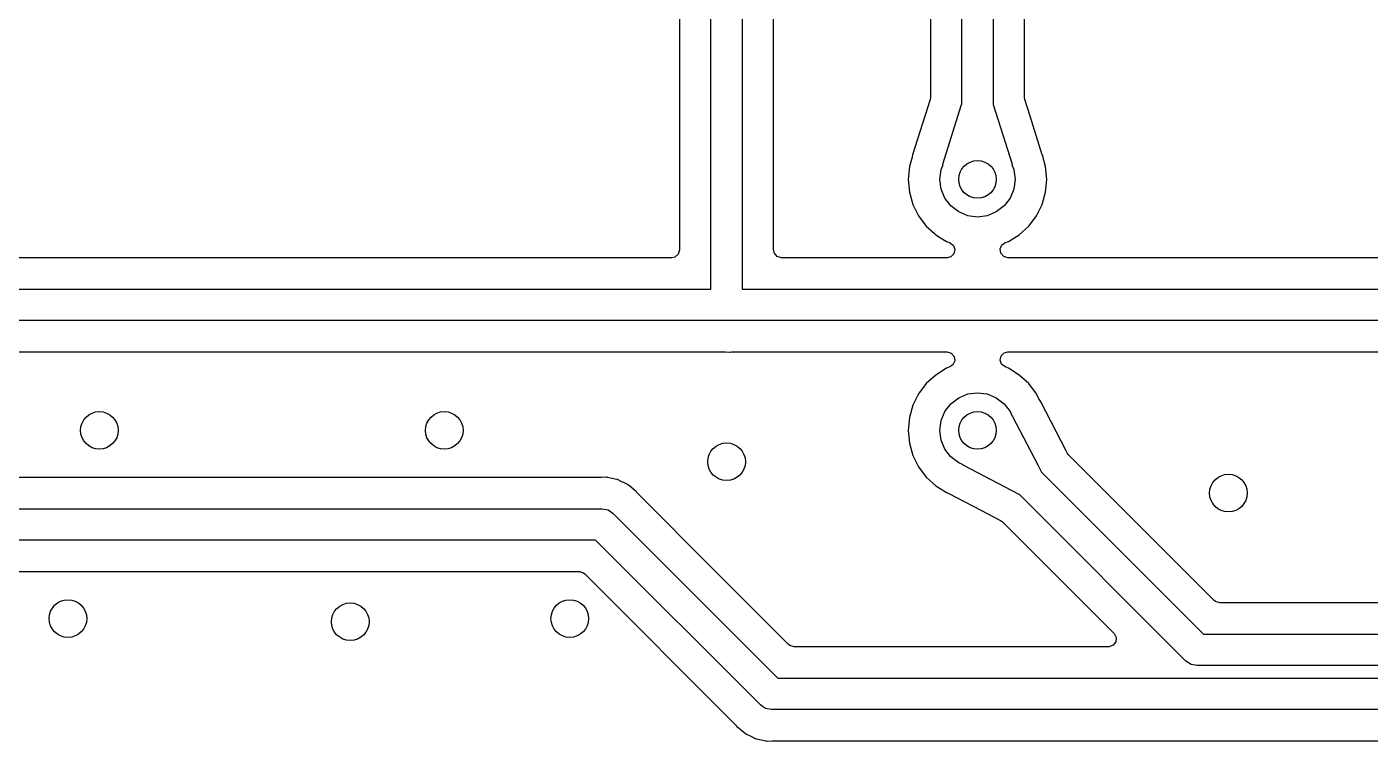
# Model space of a CAD drawing. Extents: x 1.18 to 9.06, y -3.74 to -1.97.
# Drawn here: x 3.143 to 3.987, y -3.03 to -2.581 of the extents above; entities that cross this region are included whole.
import ezdxf

# ---------------------------------------------------------------- set-up
doc = ezdxf.new("R2010")
doc.units = 0
doc.header["$MEASUREMENT"] = 0
doc.layers.add('BLACK', color=7, linetype='CONTINUOUS')

msp = doc.modelspace()

# ---------------------------------------------------------------- linework, layer by layer
at = {"layer": 'BLACK', "linetype": 'CONTINUOUS'}
for p, q in [((3.73031, -2.63012), (3.73031, -2.26786)), ((3.75, -2.26378), (3.75, -2.63008)), ((3.57283, -2.74606), (3.57283, -2.31102)), ((3.59252, -2.31102), (3.59252, -2.74606)), ((3.71061, -2.31723), (3.71061, -2.6255)), ((3.7697, -2.6255), (3.7697, -2.31693)), ((3.55313, -2.3289), (3.55313, -2.72148)), ((3.61222, -2.72148), (3.61222, -2.3289)), ((3.71039, -2.62696), (3.69947, -2.66177)), ((3.71061, -2.6255), (3.71039, -2.62696)), ((3.71846, -2.66772), (3.73021, -2.63024)), ((3.73021, -2.63024), (3.73031, -2.63012)), ((3.75, -2.63008), (3.7501, -2.63024)), ((3.7501, -2.63024), (3.76186, -2.66772)), ((3.76993, -2.62696), (3.7697, -2.6255)), ((3.77322, -2.63746), (3.76993, -2.62696)), ((3.78085, -2.66177), (3.77322, -2.63746)), ((3.69907, -2.66323), (3.69739, -2.66917)), ((3.69913, -2.66302), (3.69907, -2.66323)), ((3.69914, -2.66296), (3.69913, -2.66302)), ((3.69947, -2.66177), (3.69914, -2.66296)), ((3.78085, -2.66181), (3.78085, -2.66177)), ((3.78091, -2.66208), (3.78085, -2.66181)), ((3.78293, -2.66917), (3.78091, -2.66208)), ((3.69739, -2.66917), (3.69665, -2.67717)), ((3.71654, -2.67717), (3.71734, -2.67105)), ((3.71734, -2.67105), (3.71855, -2.66812)), ((3.71847, -2.66804), (3.71846, -2.66772)), ((3.71855, -2.66812), (3.71847, -2.66804)), ((3.76182, -2.66808), (3.76176, -2.66813)), ((3.76176, -2.66813), (3.76297, -2.67105)), ((3.76186, -2.66772), (3.76182, -2.66808)), ((3.76297, -2.67105), (3.76378, -2.67717)), ((3.78367, -2.67717), (3.78293, -2.66917)), ((3.69665, -2.67717), (3.69665, -2.67717)), ((3.69665, -2.67717), (3.69739, -2.68516)), ((3.71734, -2.68328), (3.71654, -2.67717)), ((3.76378, -2.67717), (3.76297, -2.68328)), ((3.78293, -2.68516), (3.78367, -2.67717)), ((3.69739, -2.68516), (3.69958, -2.69288)), ((3.7197, -2.68898), (3.71734, -2.68328)), ((3.72345, -2.69387), (3.7197, -2.68898)), ((3.76061, -2.68898), (3.75686, -2.69387)), ((3.76297, -2.68328), (3.76061, -2.68898)), ((3.78073, -2.69288), (3.78293, -2.68516)), ((3.69958, -2.69288), (3.69958, -2.69288)), ((3.69958, -2.69288), (3.70316, -2.70007)), ((3.72835, -2.69762), (3.72345, -2.69387)), ((3.73404, -2.69998), (3.72835, -2.69762)), ((3.75197, -2.69762), (3.74627, -2.69998)), ((3.75686, -2.69387), (3.75197, -2.69762)), ((3.77715, -2.70007), (3.78073, -2.69288)), ((3.70316, -2.70007), (3.708, -2.70648)), ((3.74016, -2.70079), (3.73404, -2.69998)), ((3.74627, -2.69998), (3.74016, -2.70079)), ((3.77231, -2.70648), (3.77715, -2.70007)), ((3.708, -2.70648), (3.71314, -2.71117)), ((3.71314, -2.71117), (3.71387, -2.71183)), ((3.71387, -2.71183), (3.71394, -2.71189)), ((3.71394, -2.71189), (3.71394, -2.71189)), ((3.71394, -2.71189), (3.71698, -2.71378)), ((3.71698, -2.71378), (3.72076, -2.71612)), ((3.75955, -2.71612), (3.76638, -2.71189)), ((3.76638, -2.71189), (3.77231, -2.70648)), ((3.55313, -2.72148), (3.55235, -2.72412)), ((3.61267, -2.7235), (3.61222, -2.72148)), ((3.72076, -2.71612), (3.7227, -2.71687)), ((3.7227, -2.71687), (3.72285, -2.71692)), ((3.72285, -2.71692), (3.72503, -2.7186)), ((3.72503, -2.7186), (3.72596, -2.72119)), ((3.72596, -2.72119), (3.72534, -2.72387)), ((3.7544, -2.72078), (3.75554, -2.71828)), ((3.75479, -2.7235), (3.7544, -2.72078)), ((3.75554, -2.71828), (3.75747, -2.71692)), ((3.75747, -2.71692), (3.75761, -2.71687)), ((3.75761, -2.71687), (3.75955, -2.71612)), ((3.54825, -2.72636), (2.64394, -2.72636)), ((3.55028, -2.72592), (3.54825, -2.72636)), ((3.55235, -2.72412), (3.55028, -2.72592)), ((3.61447, -2.72558), (3.61267, -2.7235)), ((3.61711, -2.72636), (3.61447, -2.72558)), ((3.72108, -2.72636), (3.61711, -2.72636)), ((3.72337, -2.72579), (3.72108, -2.72636)), ((3.72534, -2.72387), (3.72337, -2.72579)), ((3.75659, -2.72558), (3.75479, -2.7235)), ((3.75923, -2.72636), (3.75659, -2.72558)), ((4.11479, -2.72636), (3.75923, -2.72636)), ((2.64144, -2.74606), (3.57283, -2.74606)), ((3.59252, -2.74606), (3.64173, -2.74606)), ((3.64173, -2.74606), (4.16154, -2.74606)), ((3.58268, -2.76575), (2.64551, -2.76575)), ((3.64173, -2.76575), (3.58268, -2.76575)), ((4.16158, -2.76575), (3.64173, -2.76575)), ((2.6557, -2.78545), (3.57922, -2.78545)), ((3.57922, -2.78545), (3.58175, -2.78545)), ((3.58175, -2.78545), (3.58189, -2.78546)), ((3.58189, -2.78546), (3.58441, -2.7856)), ((3.58441, -2.7856), (3.58484, -2.78553)), ((3.58484, -2.78553), (3.58569, -2.78545)), ((3.58569, -2.78545), (3.63828, -2.78545)), ((3.63828, -2.78545), (3.72108, -2.78545)), ((3.72108, -2.78545), (3.72372, -2.78623)), ((3.72372, -2.78623), (3.72553, -2.78831)), ((3.72553, -2.78831), (3.72592, -2.79103)), ((3.75436, -2.79062), (3.75498, -2.78794)), ((3.75529, -2.79321), (3.75436, -2.79062)), ((3.75498, -2.78794), (3.75694, -2.78602)), ((3.75694, -2.78602), (3.75923, -2.78545)), ((3.75923, -2.78545), (4.15577, -2.78545)), ((3.72076, -2.7957), (3.71394, -2.79992)), ((3.72285, -2.79489), (3.72076, -2.79569)), ((3.72076, -2.79569), (3.72076, -2.7957)), ((3.72477, -2.79353), (3.72285, -2.79489)), ((3.72592, -2.79103), (3.72477, -2.79353)), ((3.75747, -2.79489), (3.75529, -2.79321)), ((3.75955, -2.79569), (3.75747, -2.79489)), ((3.75955, -2.7957), (3.75955, -2.79569)), ((3.76638, -2.79992), (3.75955, -2.7957)), ((3.708, -2.80533), (3.70316, -2.81174)), ((3.71394, -2.79992), (3.708, -2.80533)), ((3.71394, -2.79992), (3.71394, -2.79992)), ((3.77231, -2.80533), (3.76638, -2.79992)), ((3.76638, -2.79992), (3.76638, -2.79992)), ((3.77715, -2.81174), (3.77231, -2.80533)), ((3.70316, -2.81174), (3.69958, -2.81893)), ((3.72345, -2.81794), (3.72835, -2.81419)), ((3.72835, -2.81419), (3.73404, -2.81183)), ((3.73404, -2.81183), (3.74016, -2.81102)), ((3.74016, -2.81102), (3.74627, -2.81183)), ((3.74627, -2.81183), (3.75197, -2.81419)), ((3.75197, -2.81419), (3.75686, -2.81794)), ((3.77873, -2.81491), (3.77715, -2.81174)), ((3.77911, -2.8155), (3.77873, -2.81491)), ((3.77909, -2.81551), (3.77911, -2.8155)), ((3.77921, -2.81569), (3.77909, -2.81551)), ((3.77982, -2.81676), (3.77921, -2.81569)), ((3.77921, -2.81569), (3.77921, -2.81569)), ((3.77921, -2.81569), (3.77921, -2.81569)), ((3.69958, -2.81893), (3.69739, -2.82665)), ((3.69958, -2.81893), (3.69958, -2.81893)), ((3.71734, -2.82853), (3.7197, -2.82283)), ((3.7197, -2.82283), (3.72345, -2.81794)), ((3.75686, -2.81794), (3.76061, -2.82283)), ((3.76061, -2.82283), (3.76183, -2.82577)), ((3.79586, -2.84748), (3.77982, -2.81676)), ((3.69739, -2.82665), (3.69665, -2.83465)), ((3.71654, -2.83465), (3.71734, -2.82853)), ((3.76183, -2.82577), (3.76194, -2.82577)), ((3.76194, -2.82577), (3.76218, -2.82598)), ((3.76218, -2.82598), (3.76678, -2.83479)), ((3.69665, -2.83465), (3.69665, -2.83465)), ((3.69665, -2.83465), (3.69739, -2.84264)), ((3.71734, -2.84076), (3.71654, -2.83465)), ((3.7197, -2.84646), (3.71734, -2.84076)), ((3.76678, -2.83479), (3.77821, -2.85666)), ((3.69739, -2.84264), (3.69958, -2.85036)), ((3.72345, -2.85135), (3.7197, -2.84646)), ((3.79671, -2.8491), (3.79586, -2.84748)), ((3.79758, -2.85029), (3.79671, -2.8491)), ((3.69958, -2.85036), (3.69958, -2.85036)), ((3.69958, -2.85036), (3.70316, -2.85755)), ((3.70316, -2.85755), (3.708, -2.86396)), ((3.72835, -2.8551), (3.72345, -2.85135)), ((3.73127, -2.85631), (3.72835, -2.8551)), ((3.73126, -2.85639), (3.73127, -2.85631)), ((3.73149, -2.85666), (3.73126, -2.85639)), ((3.75314, -2.86798), (3.73149, -2.85666)), ((3.77821, -2.85666), (3.78037, -2.86079)), ((3.81147, -2.86417), (3.79758, -2.85029)), ((3.5041, -2.86415), (2.62062, -2.86415)), ((3.50712, -2.86407), (3.5041, -2.86415)), ((3.50741, -2.86409), (3.50712, -2.86407)), ((3.5077, -2.86412), (3.50741, -2.86409)), ((3.50741, -2.86409), (3.50741, -2.86409)), ((3.50798, -2.86415), (3.5077, -2.86412)), ((3.5077, -2.86412), (3.5077, -2.86412)), ((3.509, -2.86439), (3.50798, -2.86415)), ((3.51093, -2.86485), (3.509, -2.86439)), ((3.51279, -2.86524), (3.51093, -2.86485)), ((3.51389, -2.86546), (3.51279, -2.86524)), ((3.51416, -2.86555), (3.51389, -2.86546)), ((3.51444, -2.86565), (3.51416, -2.86555)), ((3.51416, -2.86555), (3.51416, -2.86555)), ((3.5147, -2.86575), (3.51444, -2.86565)), ((3.51444, -2.86565), (3.51444, -2.86565)), ((3.5147, -2.86575), (3.5147, -2.86575)), ((3.5147, -2.86575), (3.5147, -2.86575)), ((3.51606, -2.86643), (3.5147, -2.86575)), ((3.51741, -2.8671), (3.51606, -2.86643)), ((3.708, -2.86396), (3.71394, -2.86937)), ((3.78037, -2.86079), (3.78038, -2.86095)), ((3.78038, -2.86095), (3.88203, -2.9626)), ((3.88876, -2.94146), (3.81147, -2.86417)), ((3.51818, -2.86746), (3.51741, -2.8671)), ((3.52015, -2.86838), (3.51818, -2.86746)), ((3.52039, -2.86853), (3.52015, -2.86838)), ((3.52015, -2.86838), (3.52015, -2.86838)), ((3.52015, -2.86838), (3.52015, -2.86838)), ((3.52064, -2.86869), (3.52039, -2.86853)), ((3.52039, -2.86853), (3.52039, -2.86853)), ((3.52088, -2.86885), (3.52064, -2.86869)), ((3.52064, -2.86869), (3.52064, -2.86869)), ((3.52319, -2.87079), (3.52088, -2.86885)), ((3.52421, -2.87159), (3.52319, -2.87079)), ((3.52432, -2.87171), (3.52421, -2.87159)), ((3.52444, -2.87182), (3.52432, -2.87171)), ((3.52459, -2.87196), (3.52444, -2.87182)), ((3.52596, -2.87311), (3.52459, -2.87196)), ((3.52617, -2.87329), (3.52596, -2.87311)), ((3.5264, -2.8736), (3.52617, -2.87329)), ((3.52673, -2.87404), (3.5264, -2.8736)), ((3.5272, -2.87458), (3.52673, -2.87404)), ((3.57494, -2.92232), (3.5272, -2.87458)), ((3.71394, -2.86937), (3.71394, -2.86937)), ((3.71394, -2.86937), (3.71681, -2.87115)), ((3.71681, -2.87115), (3.72076, -2.8736)), ((3.72076, -2.8736), (3.72133, -2.87382)), ((3.72133, -2.87382), (3.72213, -2.87421)), ((3.72213, -2.87421), (3.72227, -2.8743)), ((3.72227, -2.8743), (3.72227, -2.8743)), ((3.72227, -2.8743), (3.74229, -2.88476)), ((3.7663, -2.87486), (3.75314, -2.86798)), ((3.76649, -2.8749), (3.7663, -2.87486)), ((3.87099, -2.9794), (3.76649, -2.8749)), ((2.61811, -2.88386), (3.50453, -2.88386)), ((3.50453, -2.88386), (3.5083, -2.88461)), ((3.5083, -2.88461), (3.51149, -2.88674)), ((3.51149, -2.88674), (3.61491, -2.99016)), ((3.74229, -2.88476), (3.75461, -2.8912)), ((3.75461, -2.8912), (3.7558, -2.89207)), ((3.7558, -2.89207), (3.82584, -2.96212)), ((3.50045, -2.90354), (2.62219, -2.90354)), ((3.60387, -3.00696), (3.50045, -2.90354)), ((2.63237, -2.92325), (3.49027, -2.92325)), ((3.49027, -2.92325), (3.49291, -2.92402)), ((3.49291, -2.92402), (3.49372, -2.92468)), ((3.49372, -2.92468), (3.58816, -3.01912)), ((3.62164, -2.96902), (3.57494, -2.92232)), ((3.88957, -2.94212), (3.88876, -2.94146)), ((3.89221, -2.94289), (3.88957, -2.94212)), ((6.02319, -2.94289), (3.89221, -2.94289)), ((3.82697, -2.96728), (3.82532, -2.96948)), ((3.82584, -2.96212), (3.82716, -2.96453)), ((3.82716, -2.96453), (3.82697, -2.96728)), ((3.88203, -2.9626), (6.02362, -2.9626)), ((3.62245, -2.96968), (3.62164, -2.96902)), ((3.62509, -2.97045), (3.62245, -2.96968)), ((3.82239, -2.97045), (3.62509, -2.97045)), ((3.82274, -2.97044), (3.82239, -2.97045)), ((3.82532, -2.96948), (3.82274, -2.97044)), ((3.87419, -2.98153), (3.87099, -2.9794)), ((3.87099, -2.9794), (3.87099, -2.9794)), ((3.87795, -2.98228), (3.87419, -2.98153)), ((6.01955, -2.98228), (3.87795, -2.98228)), ((3.61491, -2.99016), (5.99213, -2.99016)), ((3.60524, -3.00787), (3.60387, -3.00696)), ((3.60387, -3.00696), (3.60387, -3.00696)), ((3.60706, -3.00909), (3.60524, -3.00787)), ((3.61083, -3.00984), (3.60706, -3.00909)), ((5.98805, -3.00984), (3.61083, -3.00984)), ((3.61083, -3.00984), (3.61083, -3.00984)), ((3.58816, -3.01912), (3.58863, -3.01966)), ((3.58863, -3.01966), (3.58919, -3.02041)), ((3.58919, -3.02041), (3.59077, -3.02174)), ((3.59077, -3.02174), (3.59092, -3.02188)), ((3.59092, -3.02188), (3.59115, -3.02211)), ((3.59115, -3.02211), (3.59115, -3.02211)), ((3.59115, -3.02211), (3.59217, -3.02291)), ((3.59217, -3.02291), (3.59448, -3.02485)), ((3.59448, -3.02485), (3.59472, -3.02501)), ((3.59472, -3.02501), (3.59472, -3.02501)), ((3.59472, -3.02501), (3.59497, -3.02517)), ((3.59497, -3.02517), (3.59497, -3.02517)), ((3.59497, -3.02517), (3.59521, -3.02532)), ((3.59521, -3.02532), (3.59521, -3.02532)), ((3.59521, -3.02532), (3.59795, -3.0266)), ((3.59795, -3.0266), (3.60066, -3.02795)), ((3.60066, -3.02795), (3.60066, -3.02795)), ((3.60066, -3.02795), (3.60092, -3.02805)), ((3.60092, -3.02805), (3.60092, -3.02805)), ((3.60092, -3.02805), (3.6012, -3.02815)), ((3.6012, -3.02815), (3.6012, -3.02815)), ((3.6012, -3.02815), (3.60147, -3.02824)), ((3.60147, -3.02824), (3.60443, -3.02885)), ((3.60443, -3.02885), (3.60738, -3.02955)), ((3.60738, -3.02955), (3.60738, -3.02955)), ((3.60738, -3.02955), (3.60766, -3.02958)), ((3.60766, -3.02958), (3.60766, -3.02958)), ((3.60766, -3.02958), (3.60795, -3.02961)), ((3.60795, -3.02961), (3.60795, -3.02961)), ((3.60795, -3.02961), (3.60824, -3.02964)), ((3.60824, -3.02964), (3.61126, -3.02955)), ((3.60824, -3.02964), (3.60824, -3.02964)), ((3.60824, -3.02964), (3.60824, -3.02964)), ((3.61126, -3.02955), (5.97786, -3.02955))]:
    msp.add_line(p, q, dxfattribs=at)
at = {"layer": 'BLACK'}
for centre in [(3.74016, -2.67717), (3.18898, -2.83465), (3.40551, -2.83465), (3.74016, -2.83465), (3.58268, -2.85433), (3.89764, -2.87402), (3.16929, -2.95276), (3.48425, -2.95276), (3.34646, -2.9547)]:
    msp.add_circle(centre, 0.01181, dxfattribs=at)

doc.saveas('drawing.dxf')
